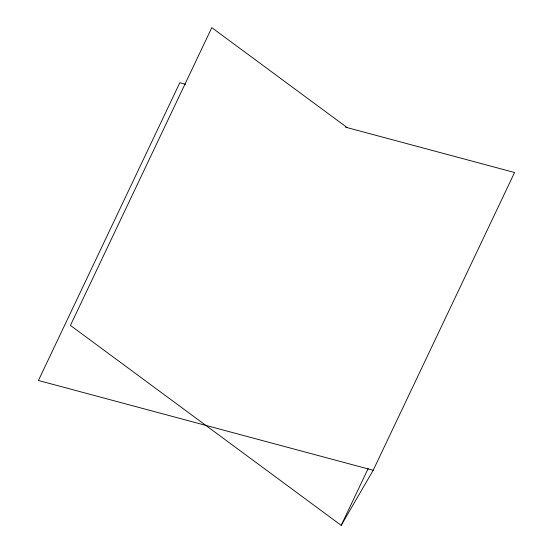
<?xml version="1.0" encoding="UTF-8"?>
<svg xmlns="http://www.w3.org/2000/svg" width="553" height="553" viewBox="0 0 553 553"><rect width="100%" height="100%" fill="white"/><g stroke="black" fill="none" stroke-linecap="round" stroke-linejoin="round"><path stroke-width="0.83" d="M347.194 127.619L211.806 27.65L70.418 325.413L341.194 525.35L368.215 468.446M341.194 525.35L373.185 470.278L514.573 172.515L345.528 127.176M185.649 84.284L179.815 82.722L38.427 380.485L373.185 470.278"/></g></svg>
